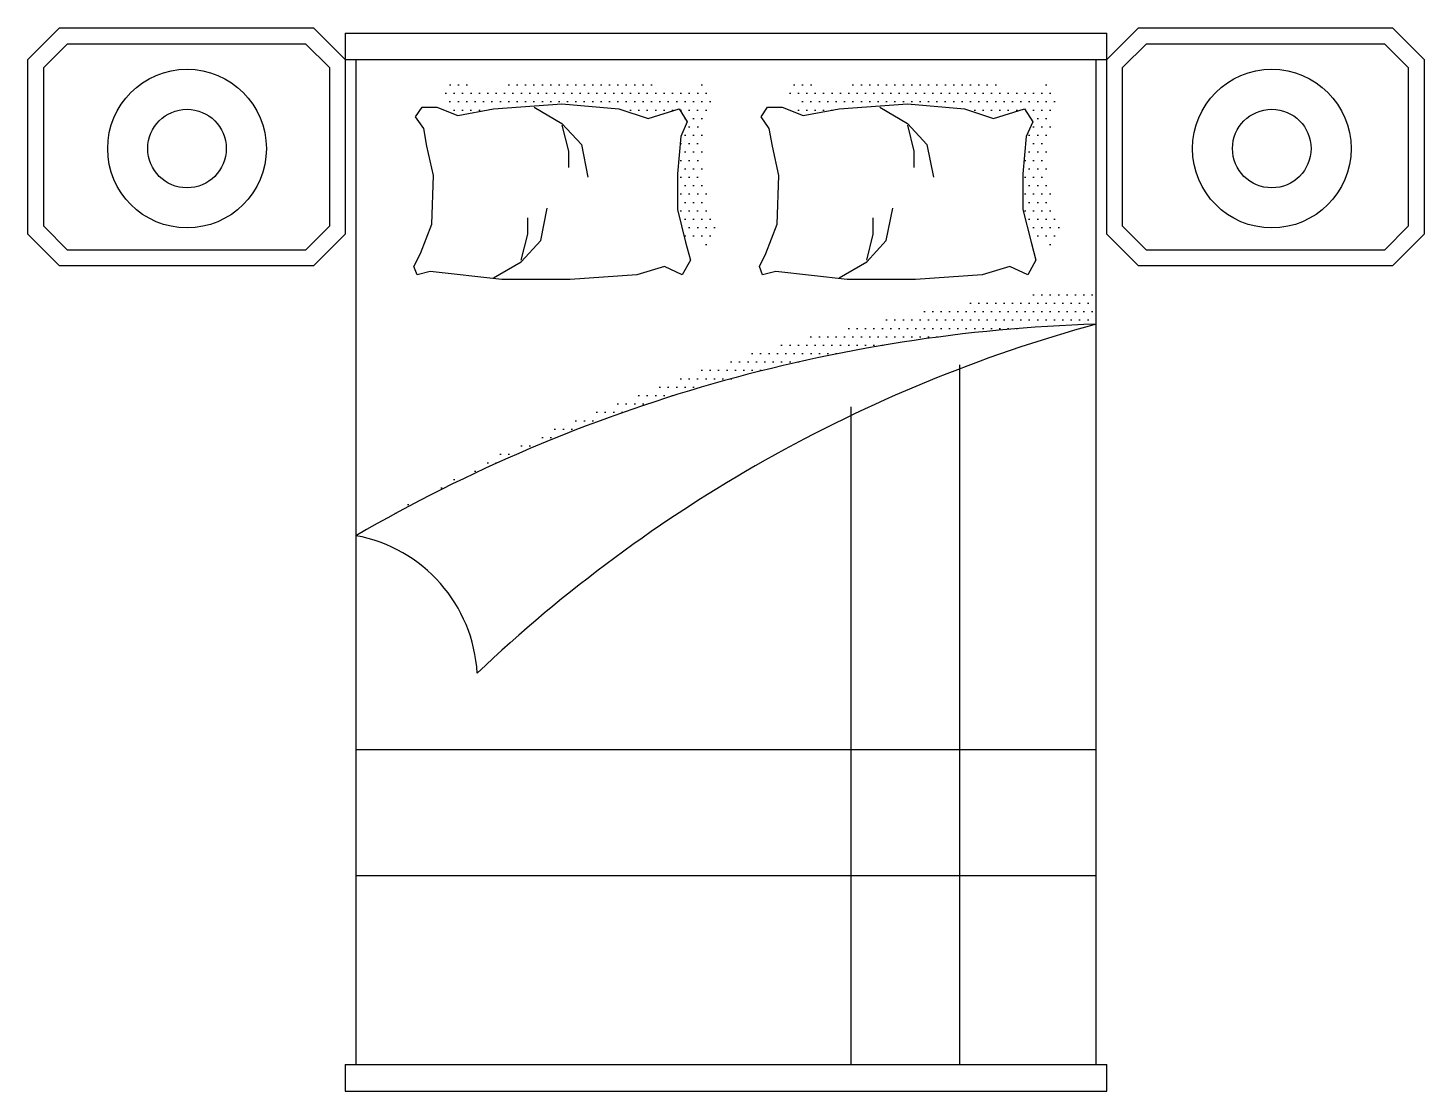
# Model space of a CAD drawing. Header units: inches. Extents: x 8.85 to 11.49, y 10.89 to 12.9.
import ezdxf

# ---------------------------------------------------------------- set-up
doc = ezdxf.new("R2010")
doc.units = ezdxf.units.IN
doc.header["$MEASUREMENT"] = 0
pattern_1 = [(180, (216.050986, -114.889503), (-0.0079375, 0.015875), [0, -0.015875])]

msp = doc.modelspace()

# ---------------------------------------------------------------- hatches: boundary and pattern name
h = msp.add_hatch()
h.set_pattern_fill('DOTS', color=256, scale=0.01, style=0)
h.set_pattern_definition(pattern_1)
h.paths.add_polyline_path([(10.2903, 12.7821), (10.3026, 12.8006), (10.3302, 12.8006), (10.3702, 12.7852), (10.4379, 12.7975), (10.5671, 12.8067), (10.6748, 12.7975), (10.7302, 12.7791), (10.7886, 12.7975), (10.804, 12.7729), (10.7917, 12.7453), (10.7855, 12.6746), (10.7855, 12.6069), (10.8009, 12.5455), (10.8101, 12.5117), (10.7948, 12.484), (10.7609, 12.4994), (10.7508, 12.4964), (10.7356, 12.5571), (10.7356, 12.6247), (10.7417, 12.6954), (10.754, 12.723), (10.7387, 12.7476), (10.6802, 12.7292), (10.6248, 12.7476), (10.5172, 12.7569), (10.388, 12.7476), (10.3203, 12.7353), (10.3095, 12.7395), (10.3056, 12.7606)])
h.paths.add_polyline_path([(9.637, 12.7821), (9.6493, 12.8006), (9.6769, 12.8006), (9.7169, 12.7852), (9.7846, 12.7975), (9.9138, 12.8067), (10.0215, 12.7975), (10.0769, 12.7791), (10.1353, 12.7975), (10.1507, 12.7729), (10.1384, 12.7453), (10.1322, 12.6746), (10.1322, 12.6069), (10.1476, 12.5455), (10.1568, 12.5117), (10.1415, 12.484), (10.1076, 12.4994), (10.0975, 12.4964), (10.0823, 12.5571), (10.0823, 12.6247), (10.0884, 12.6954), (10.1008, 12.723), (10.0854, 12.7476), (10.0269, 12.7292), (9.9716, 12.7476), (9.8639, 12.7569), (9.7347, 12.7476), (9.667, 12.7353), (9.6562, 12.7395), (9.6523, 12.7606)])
h = msp.add_hatch()
h.set_pattern_fill('DOTS', color=256, scale=0.01, style=0)
h.set_pattern_definition(pattern_1)
edge = h.paths.add_edge_path()
edge.add_line((10.8741, 12.4093), (10.8741, 12.3407))
edge.add_ellipse((10.9663, 9.3678), major_axis=(2.1032, 2.1032), ratio=1, start_angle=46.7774, end_angle=75.1134)
edge.add_ellipse((11.1155, 9.3622), major_axis=(2.1613, 2.1613), ratio=1, start_angle=409.5301, end_angle=437.4802, ccw=False)

# ---------------------------------------------------------------- linework, layer by layer
for p, q in [((9.4541, 12.8907), (10.8941, 12.8907)), ((9.4541, 12.8907), (9.4541, 12.8407)), ((10.8941, 12.8407), (10.8941, 12.8907)), ((9.4541, 12.8407), (10.8941, 12.8407)), ((9.4741, 12.8407), (9.4741, 10.9407)), ((10.8741, 10.9407), (10.8741, 12.8407)), ((10.616, 10.9407), (10.616, 12.2635)), ((10.4109, 10.9407), (10.4109, 12.1842)), ((9.4741, 11.5367), (10.8741, 11.5367)), ((9.4741, 11.2983), (10.8741, 11.2983)), ((9.4541, 10.9407), (10.8941, 10.9407)), ((9.4541, 10.9407), (9.4541, 10.8907)), ((10.8941, 10.8907), (10.8941, 10.9407)), ((9.4541, 10.8907), (10.8941, 10.8907))]:
    msp.add_line(p, q)
for points in [[(9.3941, 12.4507), (8.9141, 12.4507), (8.8541, 12.5107), (8.8541, 12.8407), (8.9141, 12.9007), (9.3941, 12.9007), (9.4541, 12.8407), (9.4541, 12.5107)], [(11.4341, 12.4507), (10.9541, 12.4507), (10.8941, 12.5107), (10.8941, 12.8407), (10.9541, 12.9007), (11.4341, 12.9007), (11.4941, 12.8407), (11.4941, 12.5107)], [(9.3791, 12.4807), (8.9291, 12.4807), (8.8841, 12.5257), (8.8841, 12.8257), (8.9291, 12.8707), (9.3791, 12.8707), (9.4241, 12.8257), (9.4241, 12.5257)], [(11.4191, 12.4807), (10.9691, 12.4807), (10.9241, 12.5257), (10.9241, 12.8257), (10.9691, 12.8707), (11.4191, 12.8707), (11.4641, 12.8257), (11.4641, 12.5257)]]:
    msp.add_lwpolyline(points, close=True)
for points in [[(10.0269, 12.7292), (10.0854, 12.7476), (10.1008, 12.723), (10.0884, 12.6954), (10.0823, 12.6247), (10.0823, 12.5571), (10.0977, 12.4956), (10.1069, 12.4618), (10.0915, 12.4341), (10.0577, 12.4495), (10.0054, 12.4341), (9.8793, 12.4249), (9.7501, 12.4249), (9.6147, 12.4403), (9.5901, 12.4341), (9.584, 12.4495), (9.5963, 12.4741), (9.6178, 12.5294), (9.6209, 12.6216), (9.6086, 12.6769), (9.6024, 12.7107), (9.587, 12.7323), (9.5993, 12.7507), (9.627, 12.7507), (9.667, 12.7353), (9.7347, 12.7476), (9.8639, 12.7569), (9.9716, 12.7476), (10.0269, 12.7292)], [(10.6802, 12.7292), (10.7387, 12.7476), (10.754, 12.723), (10.7417, 12.6954), (10.7356, 12.6247), (10.7356, 12.5571), (10.751, 12.4956), (10.7602, 12.4618), (10.7448, 12.4341), (10.711, 12.4495), (10.6587, 12.4341), (10.5326, 12.4249), (10.4034, 12.4249), (10.268, 12.4403), (10.2434, 12.4341), (10.2372, 12.4495), (10.2496, 12.4741), (10.2711, 12.5294), (10.2742, 12.6216), (10.2619, 12.6769), (10.2557, 12.7107), (10.2403, 12.7323), (10.2526, 12.7507), (10.2803, 12.7507), (10.3203, 12.7353), (10.388, 12.7476), (10.5172, 12.7569), (10.6248, 12.7476), (10.6802, 12.7292)], [(9.8116, 12.7507), (9.8639, 12.72), (9.9008, 12.68), (9.9131, 12.6185)], [(10.4649, 12.7507), (10.5172, 12.72), (10.5541, 12.68), (10.5664, 12.6185)], [(9.8639, 12.7169), (9.8762, 12.6677), (9.8762, 12.637)], [(10.5172, 12.7169), (10.5295, 12.6677), (10.5295, 12.637)], [(9.7347, 12.428), (9.787, 12.4587), (9.8239, 12.4987), (9.8362, 12.5601)], [(9.787, 12.4618), (9.7993, 12.511), (9.7993, 12.5417)], [(10.388, 12.428), (10.4403, 12.4587), (10.4772, 12.4987), (10.4895, 12.5601)], [(10.4403, 12.4618), (10.4526, 12.511), (10.4526, 12.5417)]]:
    msp.add_lwpolyline(points)
for centre, radius in [((9.1549, 12.6726), 0.15), ((11.2061, 12.6726), 0.15), ((9.1549, 12.6726), 0.0743), ((11.2061, 12.6726), 0.0743)]:
    msp.add_circle(centre, radius)
for centre, radius, start, end in [((10.9663, 9.3678), 2.9743, 91.7774, 120.1134), ((11.5986, 9.6881), 2.7497, 105.2766, 133.5633), ((9.4237, 11.6649), 0.2804, 3.2138, 79.6457)]:
    msp.add_arc(centre, radius, start, end)

doc.saveas('drawing.dxf')
